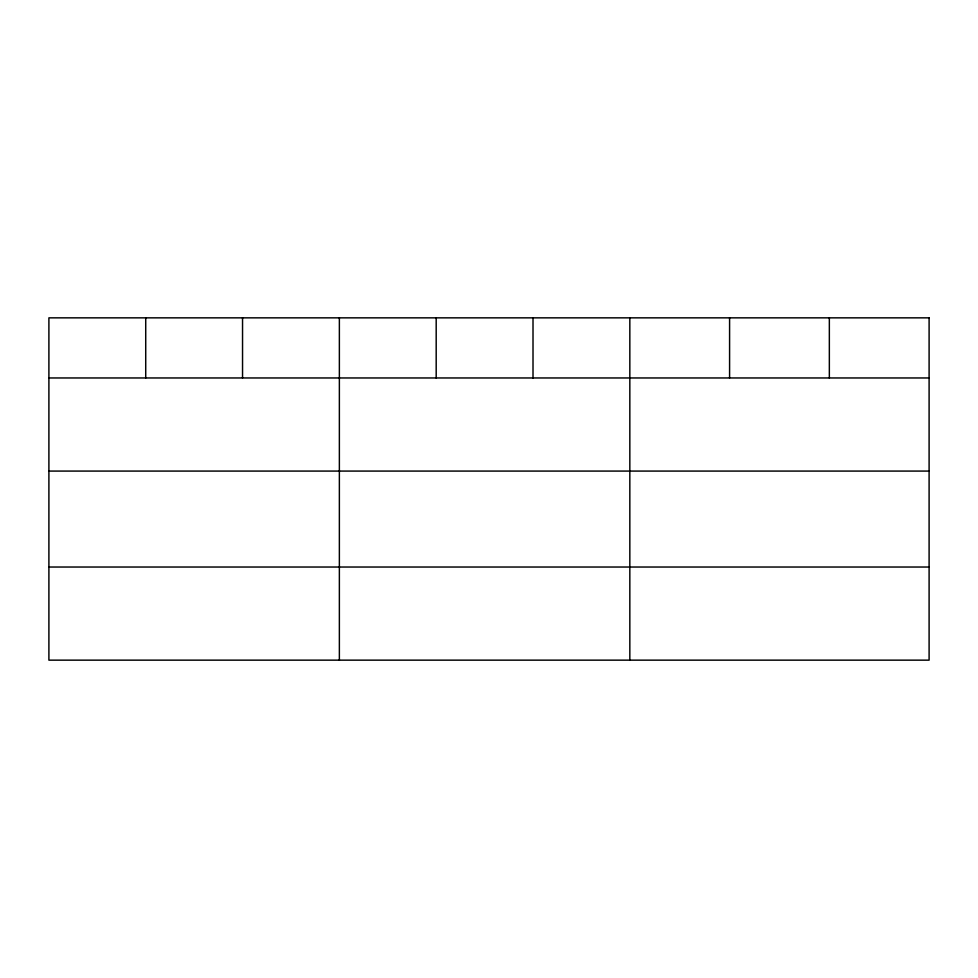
<?xml version="1.0" encoding="UTF-8"?>
<svg xmlns="http://www.w3.org/2000/svg" width="978" height="978" viewBox="0 0 978 978"><rect width="100%" height="100%" fill="white"/><g stroke="black" fill="none" stroke-linecap="round" stroke-linejoin="round"><path stroke-width="1.47" d="M48.9 377.96L929.1 377.96M48.9 471.078L929.1 471.078M48.9 567.032L929.1 567.032M829.344 317.85L829.344 377.96M729.588 317.85L729.588 377.96M629.832 317.85L629.832 660.15M533.01 317.85L533.01 377.96M436.188 317.85L436.188 377.96M339.366 317.85L339.366 660.15M242.544 317.85L242.544 377.96M145.722 317.85L145.722 377.96M929.1 317.85L48.9 317.85L48.9 660.15L929.1 660.15L929.1 317.85"/></g></svg>
